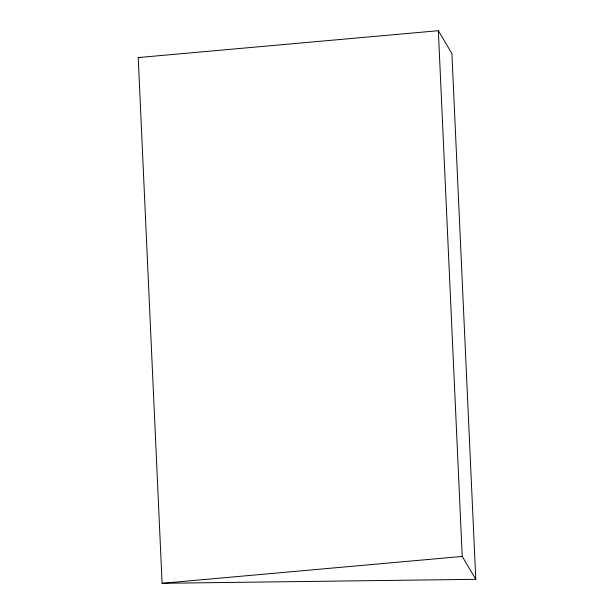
<?xml version="1.0" encoding="UTF-8"?>
<svg xmlns="http://www.w3.org/2000/svg" width="614" height="614" viewBox="0 0 614 614"><rect width="100%" height="100%" fill="white"/><g stroke="black" fill="none" stroke-linecap="round" stroke-linejoin="round"><path stroke-width="0.92" d="M138.219 57.562L438.35 30.7L451.904 53.595L475.781 579.332L162.096 583.3L138.219 57.562L140.138 57.539M162.096 583.3L462.227 556.438L475.781 579.332M438.35 30.7L462.227 556.438"/></g></svg>
